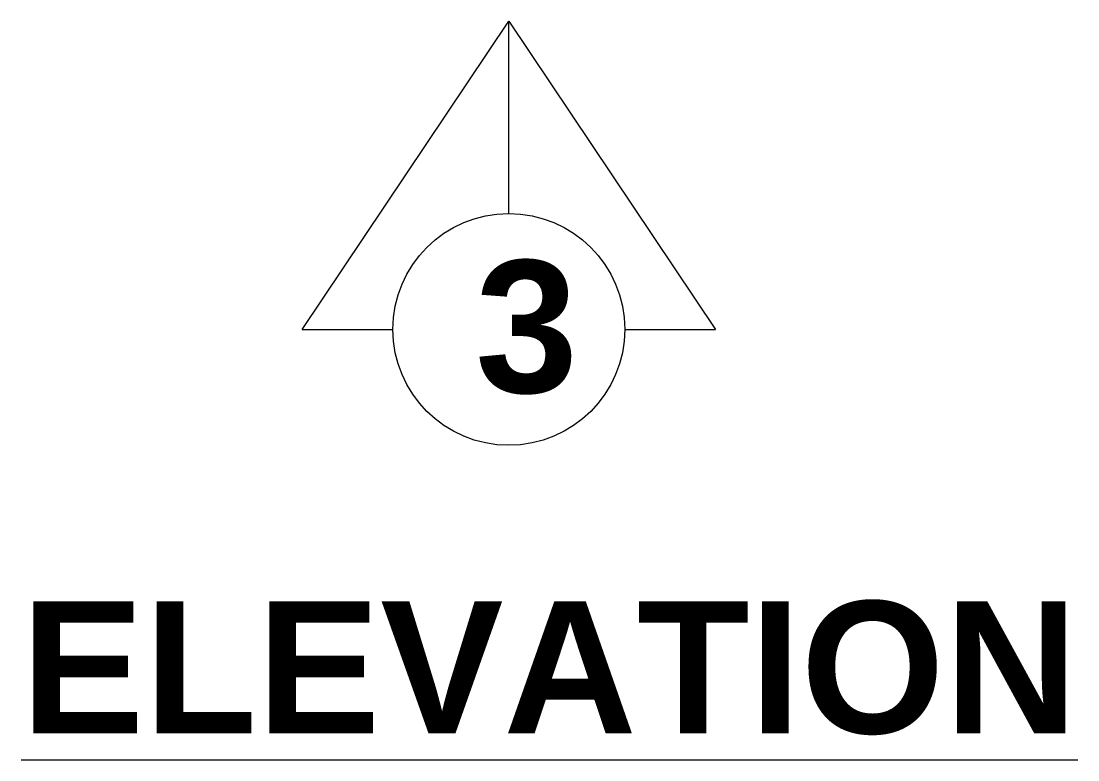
# Model space of a CAD drawing. Header units: millimetres. Extents: x 3614 to 12428, y -844 to 6844.
# Drawn here: x 5668.401 to 5673.197, y -442.864 to -439.512 of the extents above; entities that cross this region are included whole.
import ezdxf

# ---------------------------------------------------------------- set-up
doc = ezdxf.new("R2010")
doc.units = ezdxf.units.MM
doc.header["$LTSCALE"] = 40
doc.header["$MEASUREMENT"] = 0
doc.layers.add('TEXT', color=7, linetype='CONTINUOUS', lineweight=20)
doc.styles.add('DIM', font='arial.ttf')

msp = doc.modelspace()

# ---------------------------------------------------------------- linework, layer by layer
at = {"layer": 'TEXT', "ltscale": 0.05}
for p, q in [((5669.676, -440.9104), (5670.6145, -439.5117)), ((5670.6145, -440.3843), (5670.6145, -439.5117)), ((5670.6145, -439.5117), (5671.553, -440.9104)), ((5669.676, -440.9104), (5670.0884, -440.9104)), ((5671.1405, -440.9104), (5671.553, -440.9104))]:
    msp.add_line(p, q, dxfattribs=at)
at = {"layer": 'TEXT', "color": 3, "ltscale": 0.05}
msp.add_circle((5670.6145, -440.9104), 0.526, dxfattribs=at)

# ---------------------------------------------------------------- texts
at = {"layer": 'TEXT', "char_height": 0.6, "attachment_point": 1, "style": 'DIM'}
for s, insert in [('{\\fArial|b1|i0|c0|p34;3}', (5670.4621, -440.5972)), ('{\\fArial|b1|i0|c0|p34;\\LELEVATION }', (5668.4012, -442.1436))]:
    msp.add_mtext_dynamic_manual_height_columns(s, width=20.540561, gutter_width=5, heights=[0], dxfattribs=dict(at, insert=insert))

doc.saveas('drawing.dxf')
